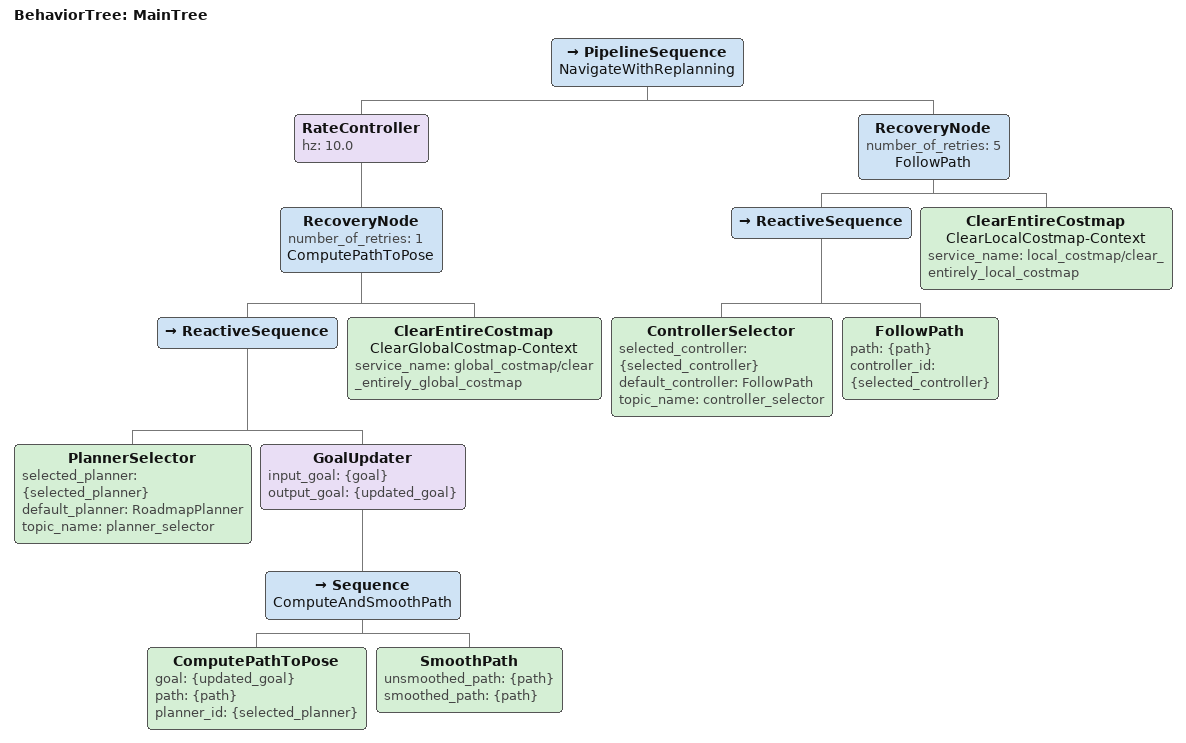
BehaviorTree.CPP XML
<root main_tree_to_execute="MainTree">
  <BehaviorTree ID="MainTree">
    <PipelineSequence name="NavigateWithReplanning">
      <!-- Please make sure that this frequency is not close to the bt loop duration. It can result in an undetermined number of retries-->
      <!-- For example, if this is 1 Hz, loop duration must be much less than 100ms. (Possibly 60-70ms)-->
      <RateController hz="10.0">
        <RecoveryNode number_of_retries="1" name="ComputePathToPose">
          <ReactiveSequence>
            <PlannerSelector selected_planner="{selected_planner}" default_planner="RoadmapPlanner" topic_name="planner_selector"/>
            <GoalUpdater input_goal="{goal}" output_goal="{updated_goal}">
              <Sequence name="ComputeAndSmoothPath">
                <ComputePathToPose goal="{updated_goal}" path="{path}" planner_id="{selected_planner}"/>
                <SmoothPath unsmoothed_path="{path}" smoothed_path="{path}"/>
              </Sequence>
            </GoalUpdater>
          </ReactiveSequence>
          <ClearEntireCostmap name="ClearGlobalCostmap-Context" service_name="global_costmap/clear_entirely_global_costmap"/>
        </RecoveryNode>
      </RateController>
      <RecoveryNode number_of_retries="5" name="FollowPath">
        <ReactiveSequence>
          <ControllerSelector selected_controller="{selected_controller}" default_controller="FollowPath" topic_name="controller_selector"/>
          <FollowPath path="{path}" controller_id="{selected_controller}"/>
        </ReactiveSequence>
        <ClearEntireCostmap name="ClearLocalCostmap-Context" service_name="local_costmap/clear_entirely_local_costmap"/>
      </RecoveryNode>
    </PipelineSequence>
  </BehaviorTree>
</root>
